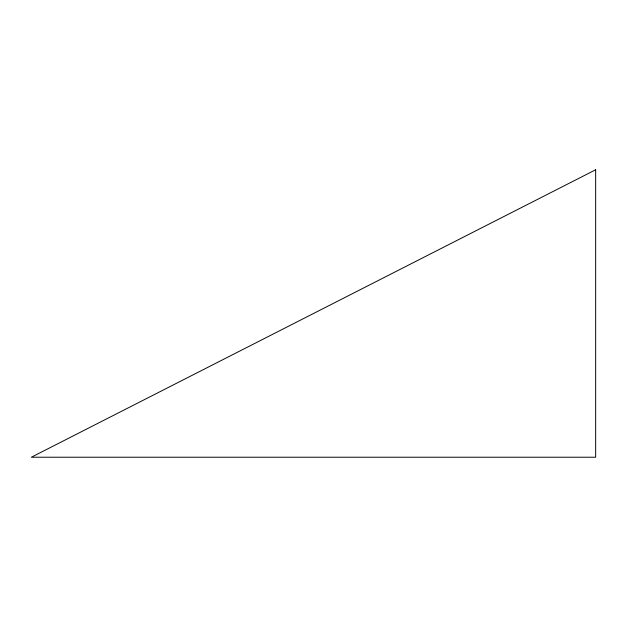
<?xml version="1.0" encoding="UTF-8"?>
<svg xmlns="http://www.w3.org/2000/svg" width="627" height="627" viewBox="0 0 627 627"><rect width="100%" height="100%" fill="white"/><g stroke="black" fill="none" stroke-linecap="round" stroke-linejoin="round"><path stroke-width="0.94" d="M595.65 169.776L31.35 457.224L595.65 457.224L595.65 169.776"/></g></svg>
